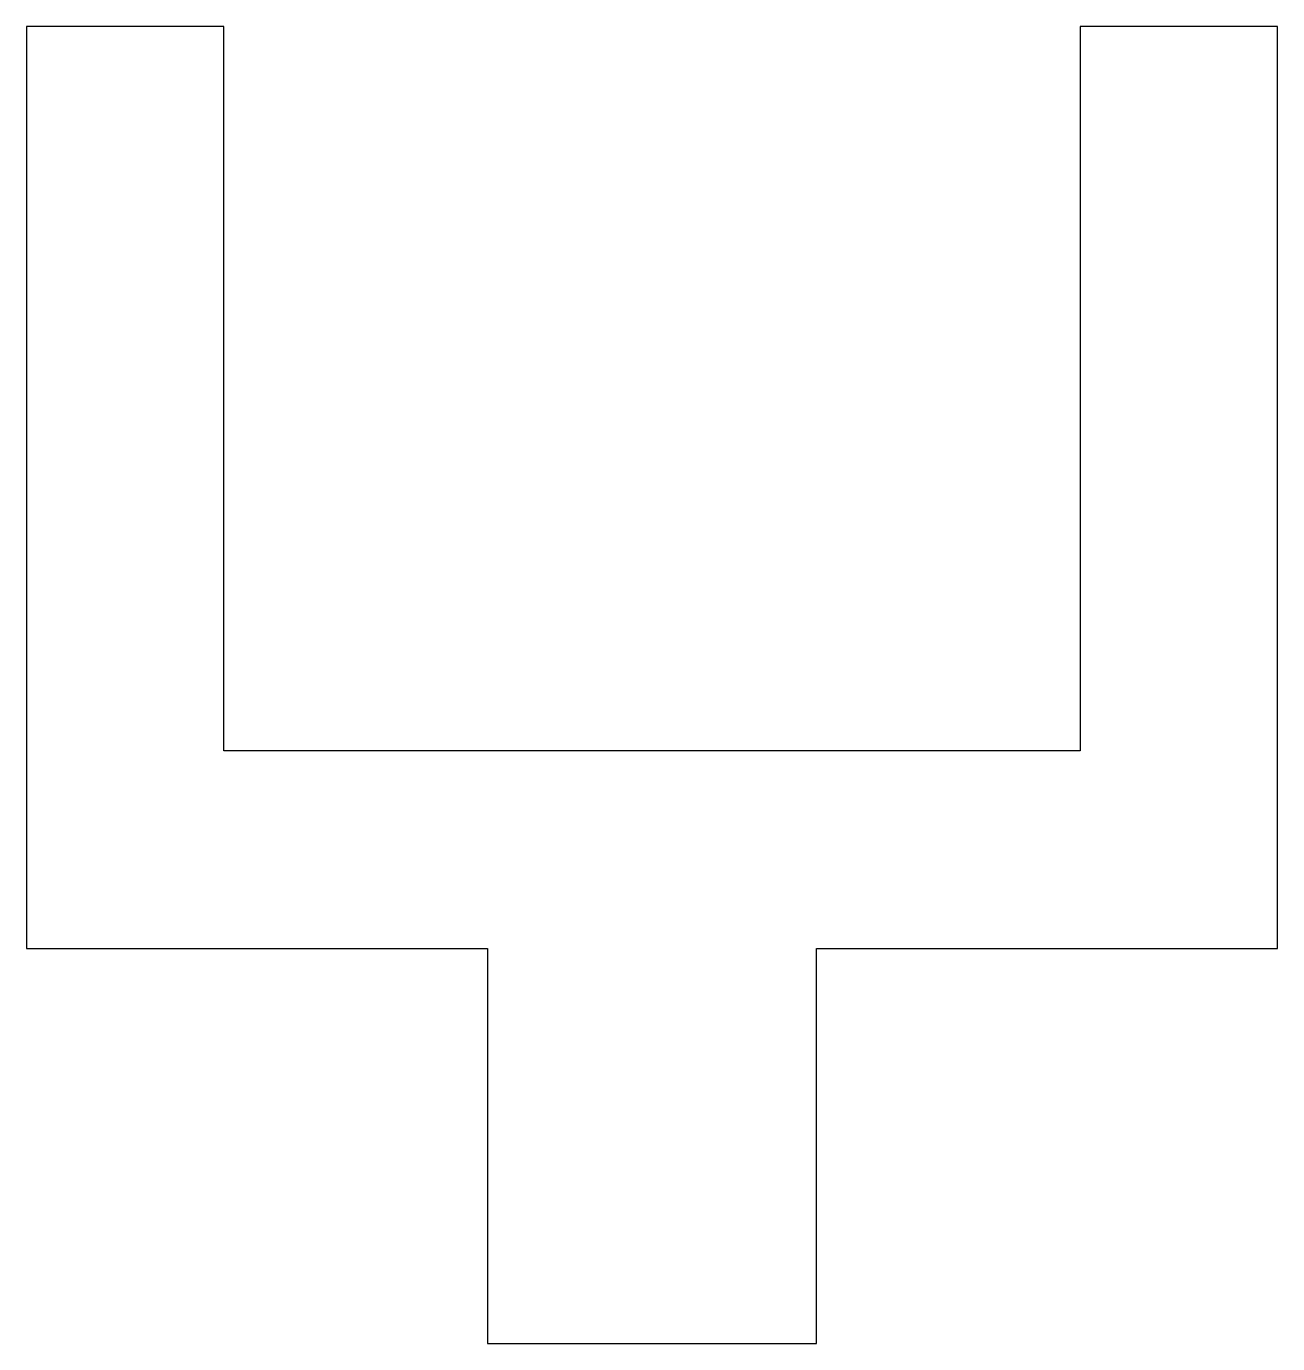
# Model space of a CAD drawing. Extents: x 600 to 638, y -67 to -27.
import ezdxf

# ---------------------------------------------------------------- set-up
doc = ezdxf.new("R2010")
doc.units = 9
doc.layers.add('NA', color=136, linetype='CONTINUOUS')

msp = doc.modelspace()

# ---------------------------------------------------------------- linework, layer by layer
at = {"layer": 'NA'}
msp.add_lwpolyline([(600, -27), (600, -55), (614, -55), (614, -67), (624, -67), (624, -55), (638, -55), (638, -27), (632, -27), (632, -49), (606, -49), (606, -27), (600, -27)], dxfattribs=at)

doc.saveas('drawing.dxf')
